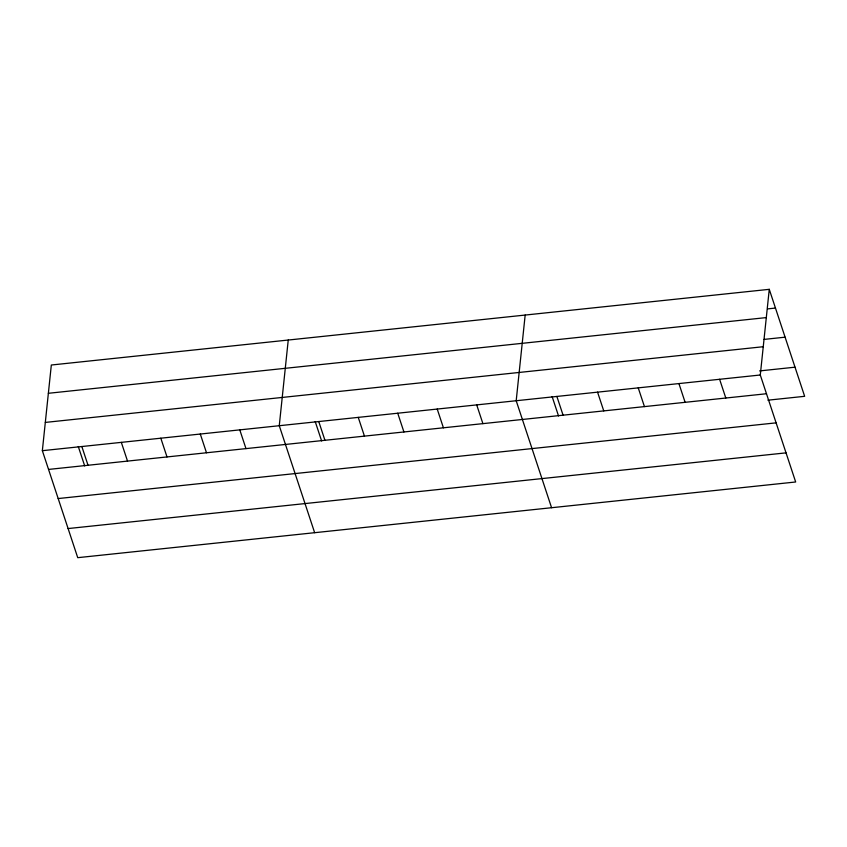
<?xml version="1.0" encoding="UTF-8"?>
<svg xmlns="http://www.w3.org/2000/svg" width="847" height="847" viewBox="0 0 847 847"><rect width="100%" height="100%" fill="white"/><g stroke="black" fill="none" stroke-linecap="round" stroke-linejoin="round"><path stroke-width="1.27" d="M769.267 289.325L760.288 374.999L795.672 481.985L77.733 557.675L42.35 450.689L51.328 365.015L769.267 289.325L804.65 396.311L767.901 400.186M288.245 340.039L279.266 425.713L314.65 532.699M525.172 315.063L516.194 400.726L551.577 507.713M767.594 308.89L775.46 308.064M48.364 393.294L766.302 317.593M764.1 339.403L785.095 337.18M45.315 422.42L763.253 346.719M759.59 370.922L795.015 367.185M42.35 450.689L760.288 374.999M48.544 469.429L766.493 393.739M58.178 498.555L776.117 422.854M68.099 528.56L786.037 452.859M719.611 379.287L725.805 398.026M678.923 383.575L685.117 402.314M638.236 387.862L644.44 406.602M597.558 392.15L603.752 410.89M556.871 396.438L563.075 415.178M552.128 396.565L558.544 415.983M476.702 404.898L482.906 423.638M437.221 409.059L443.415 427.799M397.73 413.22L403.924 431.959M358.249 417.38L364.443 436.12M318.758 421.552L324.952 440.292M315.2 421.541L321.627 440.959M239.786 429.874L245.979 448.614M200.294 434.035L206.499 452.774M160.814 438.206L167.007 456.946M121.322 442.367L127.526 461.107M81.841 446.528L88.035 465.268M78.284 446.528L84.7 465.935"/></g></svg>
